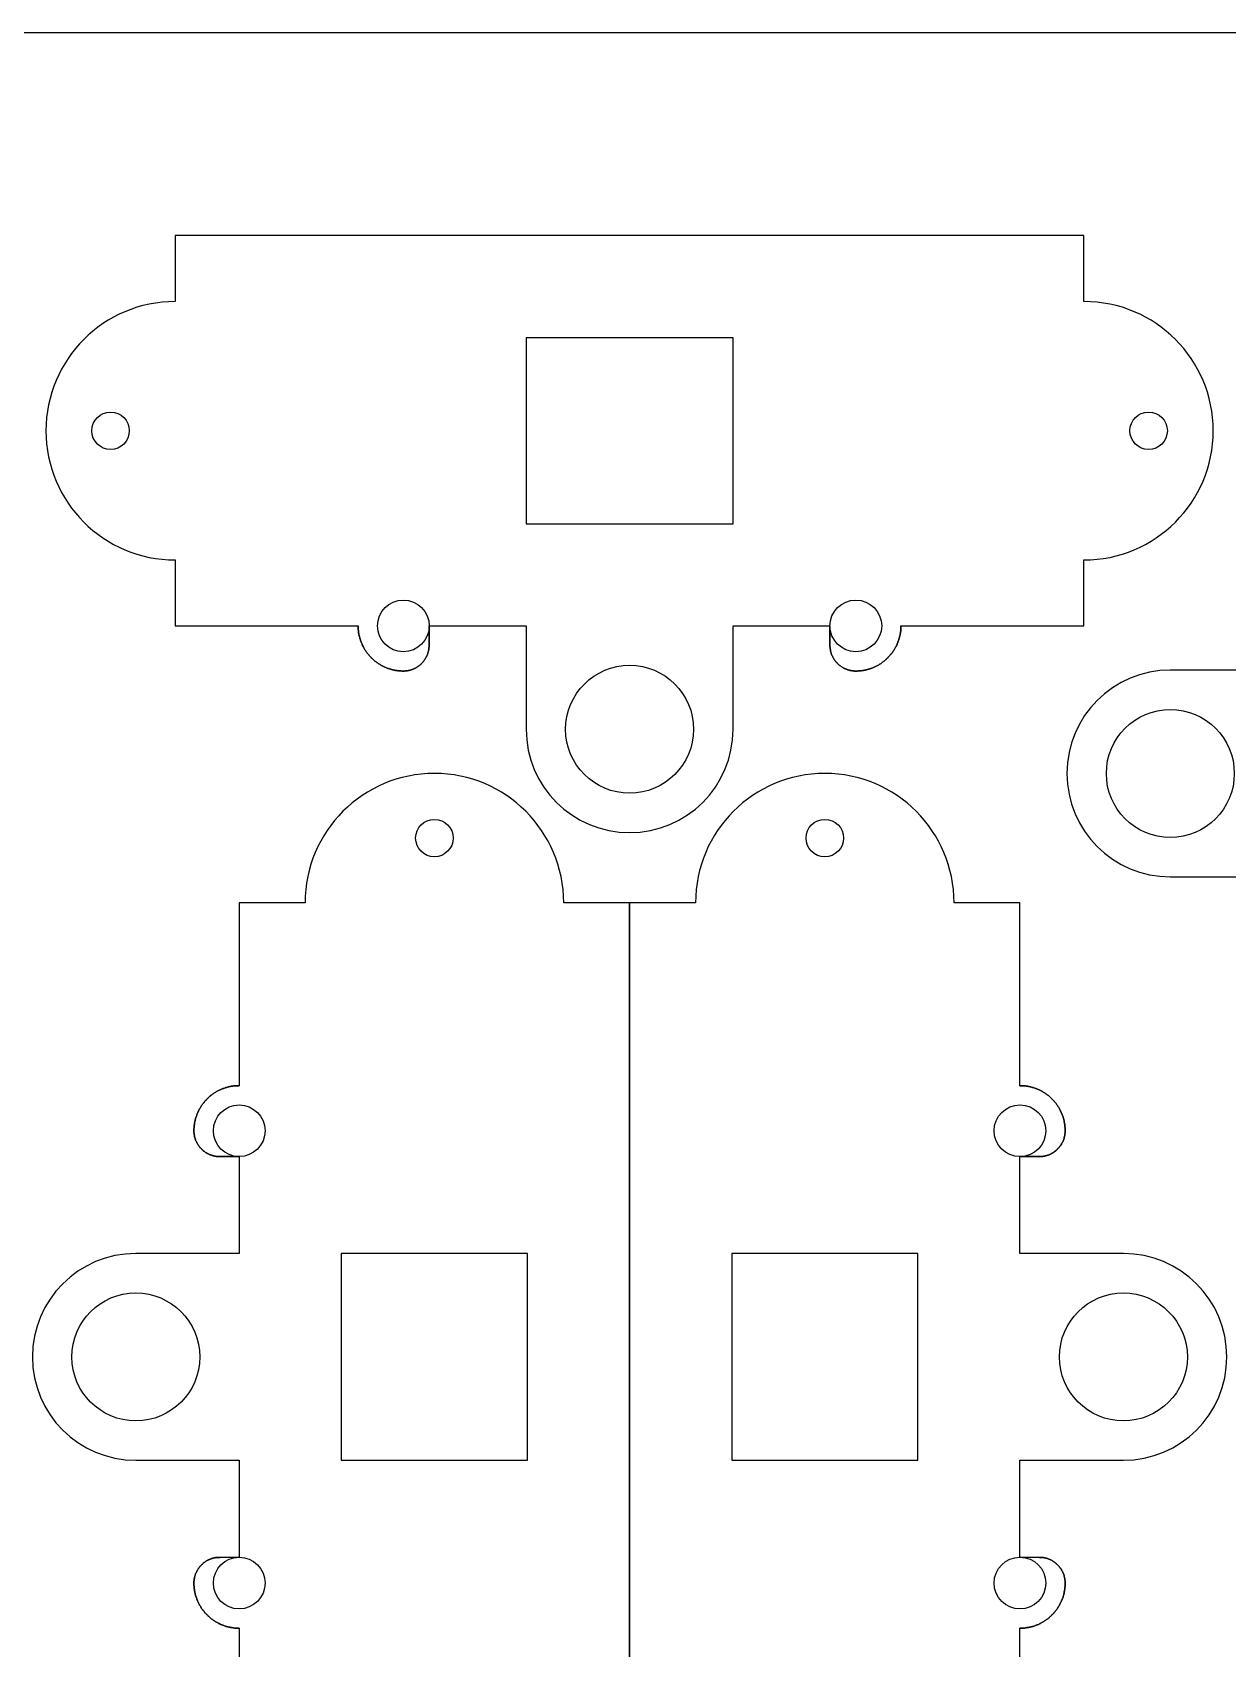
# Model space of a CAD drawing. Header units: millimetres. Extents: x 2733 to 3089, y 1586 to 1832.
# Drawn here: x 2908.9 to 3001.4, y 1707.4 to 1832.5 of the extents above; entities that cross this region are included whole.
import ezdxf

# ---------------------------------------------------------------- set-up
doc = ezdxf.new("R2010")
doc.units = ezdxf.units.MM

msp = doc.modelspace()

# ---------------------------------------------------------------- linework, layer by layer
at = {"color": 244, "true_color": 0x991b1e}
msp.add_lwpolyline([(2733.25, 1585.73), (2733.25, 1832.48), (3089.06, 1832.48), (3089.06, 1585.73)], close=True, dxfattribs=at)
for points in [[(2976.08, 1786.55), (2976.66, 1786.55), (2984.66, 1786.55), (2990.24, 1786.55), (2990.24, 1791.65, 1), (2990.24, 1811.65), (2990.24, 1816.75), (2984.66, 1816.75), (2976.66, 1816.75), (2933.51, 1816.75), (2925.51, 1816.75), (2919.94, 1816.75), (2919.94, 1811.65, 1), (2919.94, 1791.65), (2919.94, 1786.55), (2925.51, 1786.55), (2933.51, 1786.55), (2934.09, 1786.55)], [(3004.92, 1790.63), (3004.92, 1783.13), (2996.92, 1783.13, 1), (2996.92, 1767.13), (3004.92, 1767.13), (3004.92, 1759.63)], [(2939.59, 1786.55), (2947.09, 1786.55), (2947.09, 1778.55, 1), (2963.09, 1778.55), (2963.09, 1786.55), (2970.59, 1786.55)], [(2924.89, 1708.98), (2924.89, 1708.4), (2924.89, 1700.4), (2924.89, 1694.83), (2929.99, 1694.83, 1), (2949.99, 1694.83), (2955.09, 1694.83), (2955.09, 1700.4), (2955.09, 1708.4), (2955.09, 1751.55), (2955.09, 1759.55), (2955.09, 1765.13), (2949.99, 1765.13, 1), (2929.99, 1765.13), (2924.89, 1765.13), (2924.89, 1759.55), (2924.89, 1751.55), (2924.89, 1750.97)], [(2985.29, 1750.97), (2985.29, 1751.55), (2985.29, 1759.55), (2985.29, 1765.13), (2980.19, 1765.13, 1), (2960.19, 1765.13), (2955.09, 1765.13), (2955.09, 1759.55), (2955.09, 1751.55), (2955.09, 1708.4), (2955.09, 1700.4), (2955.09, 1694.83), (2960.19, 1694.83, 1), (2980.19, 1694.83), (2985.29, 1694.83), (2985.29, 1700.4), (2985.29, 1708.4), (2985.29, 1708.98)], [(2924.89, 1745.48), (2924.89, 1737.98), (2916.89, 1737.98, 1), (2916.89, 1721.98), (2924.89, 1721.98), (2924.89, 1714.48)], [(2985.29, 1714.48), (2985.29, 1721.98), (2993.29, 1721.98, 1), (2993.29, 1737.98), (2985.29, 1737.98), (2985.29, 1745.48)]]:
    msp.add_lwpolyline(points, format="xyb")
for points in [[(2963.09, 1794.45), (2963.09, 1808.85), (2947.09, 1808.85), (2947.09, 1801.65), (2947.09, 1794.45)], [(2932.79, 1721.98), (2947.19, 1721.98), (2947.19, 1737.98), (2939.99, 1737.98), (2932.79, 1737.98)], [(2977.39, 1737.98), (2962.99, 1737.98), (2962.99, 1721.98), (2970.19, 1721.98), (2977.39, 1721.98)]]:
    msp.add_lwpolyline(points, close=True)
at = {"flags": 128}
for points in [[(2939.58, 1785.05), (2939.58, 1785.01), (2939.58, 1784.96), (2939.58, 1784.91), (2939.57, 1784.87), (2939.57, 1784.82), (2939.56, 1784.78), (2939.56, 1784.73), (2939.55, 1784.69), (2939.54, 1784.64), (2939.53, 1784.59), (2939.52, 1784.55), (2939.51, 1784.51), (2939.49, 1784.46), (2939.48, 1784.42), (2939.46, 1784.37), (2939.45, 1784.33), (2939.43, 1784.29), (2939.41, 1784.24), (2939.39, 1784.2), (2939.37, 1784.16), (2939.35, 1784.12), (2939.33, 1784.08), (2939.31, 1784.04), (2939.28, 1784), (2939.26, 1783.96), (2939.23, 1783.92), (2939.21, 1783.88), (2939.18, 1783.85), (2939.15, 1783.81), (2939.12, 1783.77), (2939.09, 1783.74), (2939.06, 1783.71), (2939.03, 1783.67), (2939, 1783.64), (2938.97, 1783.61), (2938.93, 1783.57), (2938.9, 1783.54), (2938.86, 1783.51), (2938.83, 1783.49), (2938.79, 1783.46), (2938.75, 1783.43), (2938.71, 1783.4), (2938.68, 1783.38), (2938.64, 1783.35), (2938.6, 1783.33), (2938.56, 1783.31), (2938.52, 1783.28), (2938.48, 1783.26), (2938.43, 1783.24), (2938.39, 1783.22), (2938.35, 1783.21), (2938.31, 1783.19), (2938.26, 1783.17), (2938.22, 1783.16), (2938.18, 1783.14), (2938.13, 1783.13), (2938.09, 1783.12), (2938.04, 1783.11), (2938, 1783.1), (2937.95, 1783.09), (2937.91, 1783.08), (2937.86, 1783.07), (2937.82, 1783.07), (2937.77, 1783.06), (2937.72, 1783.06), (2937.68, 1783.05), (2937.63, 1783.05), (2937.59, 1783.05), (2937.52, 1783.05), (2937.46, 1783.05), (2937.4, 1783.06), (2937.34, 1783.06), (2937.28, 1783.07), (2937.22, 1783.07), (2937.16, 1783.08), (2937.1, 1783.09), (2937.04, 1783.1), (2936.98, 1783.11), (2936.92, 1783.12), (2936.86, 1783.13), (2936.8, 1783.14), (2936.74, 1783.16), (2936.68, 1783.17), (2936.62, 1783.19), (2936.56, 1783.21), (2936.51, 1783.22), (2936.45, 1783.24), (2936.39, 1783.26), (2936.33, 1783.29), (2936.28, 1783.31), (2936.22, 1783.33), (2936.16, 1783.36), (2936.11, 1783.38), (2936.05, 1783.41), (2936, 1783.43), (2935.94, 1783.46), (2935.89, 1783.49), (2935.84, 1783.52), (2935.79, 1783.55), (2935.73, 1783.58), (2935.68, 1783.62), (2935.63, 1783.65), (2935.58, 1783.69), (2935.53, 1783.72), (2935.48, 1783.76), (2935.43, 1783.79), (2935.39, 1783.83), (2935.34, 1783.87), (2935.29, 1783.91), (2935.25, 1783.95), (2935.2, 1783.99), (2935.16, 1784.04), (2935.11, 1784.08), (2935.07, 1784.12), (2935.03, 1784.17), (2934.99, 1784.21), (2934.95, 1784.26), (2934.91, 1784.3), (2934.87, 1784.35), (2934.83, 1784.4), (2934.79, 1784.45), (2934.76, 1784.5), (2934.72, 1784.55), (2934.69, 1784.6), (2934.65, 1784.65), (2934.62, 1784.7), (2934.59, 1784.75), (2934.56, 1784.8), (2934.53, 1784.86), (2934.5, 1784.91), (2934.47, 1784.96), (2934.44, 1785.02), (2934.42, 1785.07), (2934.39, 1785.13), (2934.37, 1785.19), (2934.35, 1785.24), (2934.32, 1785.3), (2934.3, 1785.36), (2934.28, 1785.41), (2934.26, 1785.47), (2934.24, 1785.53), (2934.23, 1785.59), (2934.21, 1785.65), (2934.19, 1785.71), (2934.18, 1785.77), (2934.17, 1785.82), (2934.15, 1785.88), (2934.14, 1785.94), (2934.13, 1786.01), (2934.12, 1786.07), (2934.12, 1786.13), (2934.11, 1786.19), (2934.1, 1786.25), (2934.1, 1786.31), (2934.1, 1786.37), (2934.09, 1786.43), (2934.09, 1786.49), (2934.09, 1786.55), (2934.09, 1786.49), (2934.09, 1786.43), (2934.1, 1786.37), (2934.1, 1786.31), (2934.1, 1786.25), (2934.11, 1786.19), (2934.12, 1786.13), (2934.12, 1786.07), (2934.13, 1786.01), (2934.14, 1785.94), (2934.15, 1785.88), (2934.17, 1785.82), (2934.18, 1785.77), (2934.19, 1785.71), (2934.21, 1785.65), (2934.23, 1785.59), (2934.24, 1785.53), (2934.26, 1785.47), (2934.28, 1785.41), (2934.3, 1785.36), (2934.32, 1785.3), (2934.35, 1785.24), (2934.37, 1785.19), (2934.39, 1785.13), (2934.42, 1785.07), (2934.44, 1785.02), (2934.47, 1784.96), (2934.5, 1784.91), (2934.53, 1784.86), (2934.56, 1784.8), (2934.59, 1784.75), (2934.62, 1784.7), (2934.65, 1784.65), (2934.69, 1784.6), (2934.72, 1784.55), (2934.76, 1784.5), (2934.79, 1784.45), (2934.83, 1784.4), (2934.87, 1784.35), (2934.91, 1784.3), (2934.95, 1784.26), (2934.99, 1784.21), (2935.03, 1784.17), (2935.07, 1784.12), (2935.11, 1784.08), (2935.16, 1784.04), (2935.2, 1783.99), (2935.25, 1783.95), (2935.29, 1783.91), (2935.34, 1783.87), (2935.39, 1783.83), (2935.43, 1783.79), (2935.48, 1783.76), (2935.53, 1783.72), (2935.58, 1783.69), (2935.63, 1783.65), (2935.68, 1783.62), (2935.73, 1783.58), (2935.79, 1783.55), (2935.84, 1783.52), (2935.89, 1783.49), (2935.94, 1783.46), (2936, 1783.43), (2936.05, 1783.41), (2936.11, 1783.38), (2936.16, 1783.36), (2936.22, 1783.33), (2936.28, 1783.31), (2936.33, 1783.29), (2936.39, 1783.26), (2936.45, 1783.24), (2936.51, 1783.22), (2936.56, 1783.21), (2936.62, 1783.19), (2936.68, 1783.17), (2936.74, 1783.16), (2936.8, 1783.14), (2936.86, 1783.13), (2936.92, 1783.12), (2936.98, 1783.11), (2937.04, 1783.1), (2937.1, 1783.09), (2937.16, 1783.08), (2937.22, 1783.07), (2937.28, 1783.07), (2937.34, 1783.06), (2937.4, 1783.06), (2937.46, 1783.05), (2937.52, 1783.05), (2937.59, 1783.05), (2937.63, 1783.05), (2937.68, 1783.05), (2937.72, 1783.06), (2937.77, 1783.06), (2937.82, 1783.07), (2937.86, 1783.07), (2937.91, 1783.08), (2937.95, 1783.09), (2938, 1783.1), (2938.04, 1783.11), (2938.09, 1783.12), (2938.13, 1783.13), (2938.18, 1783.14), (2938.22, 1783.16), (2938.26, 1783.17), (2938.31, 1783.19), (2938.35, 1783.21), (2938.39, 1783.22), (2938.43, 1783.24), (2938.48, 1783.26), (2938.52, 1783.28), (2938.56, 1783.31), (2938.6, 1783.33), (2938.64, 1783.35), (2938.68, 1783.38), (2938.71, 1783.4), (2938.75, 1783.43), (2938.79, 1783.46), (2938.83, 1783.49), (2938.86, 1783.51), (2938.9, 1783.54), (2938.93, 1783.57), (2938.97, 1783.61), (2939, 1783.64), (2939.03, 1783.67), (2939.06, 1783.71), (2939.09, 1783.74), (2939.12, 1783.77), (2939.15, 1783.81), (2939.18, 1783.85), (2939.21, 1783.88), (2939.23, 1783.92), (2939.26, 1783.96), (2939.28, 1784), (2939.31, 1784.04), (2939.33, 1784.08), (2939.35, 1784.12), (2939.37, 1784.16), (2939.39, 1784.2), (2939.41, 1784.24), (2939.43, 1784.29), (2939.45, 1784.33), (2939.46, 1784.37), (2939.48, 1784.42), (2939.49, 1784.46), (2939.51, 1784.51), (2939.52, 1784.55), (2939.53, 1784.59), (2939.54, 1784.64), (2939.55, 1784.69), (2939.56, 1784.73), (2939.56, 1784.78), (2939.57, 1784.82), (2939.57, 1784.87), (2939.58, 1784.91), (2939.58, 1784.96), (2939.58, 1785.01)], [(2939.58, 1785.05), (2939.59, 1786.55)], [(2970.59, 1785.05), (2970.59, 1785.01), (2970.59, 1784.96), (2970.59, 1784.91), (2970.6, 1784.87), (2970.6, 1784.82), (2970.61, 1784.78), (2970.62, 1784.73), (2970.62, 1784.69), (2970.63, 1784.64), (2970.64, 1784.59), (2970.65, 1784.55), (2970.67, 1784.51), (2970.68, 1784.46), (2970.69, 1784.42), (2970.71, 1784.37), (2970.72, 1784.33), (2970.74, 1784.29), (2970.76, 1784.24), (2970.78, 1784.2), (2970.8, 1784.16), (2970.82, 1784.12), (2970.84, 1784.08), (2970.87, 1784.04), (2970.89, 1784), (2970.91, 1783.96), (2970.94, 1783.92), (2970.97, 1783.88), (2970.99, 1783.85), (2971.02, 1783.81), (2971.05, 1783.77), (2971.08, 1783.74), (2971.11, 1783.71), (2971.14, 1783.67), (2971.17, 1783.64), (2971.21, 1783.61), (2971.24, 1783.57), (2971.28, 1783.54), (2971.31, 1783.51), (2971.35, 1783.49), (2971.38, 1783.46), (2971.42, 1783.43), (2971.46, 1783.4), (2971.5, 1783.38), (2971.54, 1783.35), (2971.58, 1783.33), (2971.62, 1783.31), (2971.66, 1783.28), (2971.7, 1783.26), (2971.74, 1783.24), (2971.78, 1783.22), (2971.82, 1783.21), (2971.87, 1783.19), (2971.91, 1783.17), (2971.95, 1783.16), (2972, 1783.14), (2972.04, 1783.13), (2972.09, 1783.12), (2972.13, 1783.11), (2972.18, 1783.1), (2972.22, 1783.09), (2972.27, 1783.08), (2972.31, 1783.07), (2972.36, 1783.07), (2972.4, 1783.06), (2972.45, 1783.06), (2972.5, 1783.05), (2972.54, 1783.05), (2972.59, 1783.05), (2972.65, 1783.05), (2972.71, 1783.05), (2972.77, 1783.06), (2972.83, 1783.06), (2972.89, 1783.07), (2972.95, 1783.07), (2973.01, 1783.08), (2973.07, 1783.09), (2973.13, 1783.1), (2973.19, 1783.11), (2973.25, 1783.12), (2973.31, 1783.13), (2973.37, 1783.14), (2973.43, 1783.16), (2973.49, 1783.17), (2973.55, 1783.19), (2973.61, 1783.21), (2973.67, 1783.22), (2973.73, 1783.24), (2973.78, 1783.26), (2973.84, 1783.29), (2973.9, 1783.31), (2973.95, 1783.33), (2974.01, 1783.36), (2974.06, 1783.38), (2974.12, 1783.41), (2974.17, 1783.43), (2974.23, 1783.46), (2974.28, 1783.49), (2974.34, 1783.52), (2974.39, 1783.55), (2974.44, 1783.58), (2974.49, 1783.62), (2974.54, 1783.65), (2974.59, 1783.69), (2974.64, 1783.72), (2974.69, 1783.76), (2974.74, 1783.79), (2974.79, 1783.83), (2974.83, 1783.87), (2974.88, 1783.91), (2974.93, 1783.95), (2974.97, 1783.99), (2975.02, 1784.04), (2975.06, 1784.08), (2975.1, 1784.12), (2975.14, 1784.17), (2975.18, 1784.21), (2975.23, 1784.26), (2975.26, 1784.3), (2975.3, 1784.35), (2975.34, 1784.4), (2975.38, 1784.45), (2975.42, 1784.5), (2975.45, 1784.55), (2975.48, 1784.6), (2975.52, 1784.65), (2975.55, 1784.7), (2975.58, 1784.75), (2975.61, 1784.8), (2975.64, 1784.86), (2975.67, 1784.91), (2975.7, 1784.96), (2975.73, 1785.02), (2975.76, 1785.07), (2975.78, 1785.13), (2975.8, 1785.19), (2975.83, 1785.24), (2975.85, 1785.3), (2975.87, 1785.36), (2975.89, 1785.41), (2975.91, 1785.47), (2975.93, 1785.53), (2975.95, 1785.59), (2975.96, 1785.65), (2975.98, 1785.71), (2975.99, 1785.77), (2976.01, 1785.82), (2976.02, 1785.88), (2976.03, 1785.94), (2976.04, 1786.01), (2976.05, 1786.07), (2976.06, 1786.13), (2976.06, 1786.19), (2976.07, 1786.25), (2976.07, 1786.31), (2976.08, 1786.37), (2976.08, 1786.43), (2976.08, 1786.49), (2976.08, 1786.55), (2976.08, 1786.49), (2976.08, 1786.43), (2976.08, 1786.37), (2976.07, 1786.31), (2976.07, 1786.25), (2976.06, 1786.19), (2976.06, 1786.13), (2976.05, 1786.07), (2976.04, 1786.01), (2976.03, 1785.94), (2976.02, 1785.88), (2976.01, 1785.82), (2975.99, 1785.77), (2975.98, 1785.71), (2975.96, 1785.65), (2975.95, 1785.59), (2975.93, 1785.53), (2975.91, 1785.47), (2975.89, 1785.41), (2975.87, 1785.36), (2975.85, 1785.3), (2975.83, 1785.24), (2975.8, 1785.19), (2975.78, 1785.13), (2975.76, 1785.07), (2975.73, 1785.02), (2975.7, 1784.96), (2975.67, 1784.91), (2975.64, 1784.86), (2975.61, 1784.8), (2975.58, 1784.75), (2975.55, 1784.7), (2975.52, 1784.65), (2975.48, 1784.6), (2975.45, 1784.55), (2975.42, 1784.5), (2975.38, 1784.45), (2975.34, 1784.4), (2975.3, 1784.35), (2975.26, 1784.3), (2975.23, 1784.26), (2975.18, 1784.21), (2975.14, 1784.17), (2975.1, 1784.12), (2975.06, 1784.08), (2975.02, 1784.04), (2974.97, 1783.99), (2974.93, 1783.95), (2974.88, 1783.91), (2974.83, 1783.87), (2974.79, 1783.83), (2974.74, 1783.79), (2974.69, 1783.76), (2974.64, 1783.72), (2974.59, 1783.69), (2974.54, 1783.65), (2974.49, 1783.62), (2974.44, 1783.58), (2974.39, 1783.55), (2974.34, 1783.52), (2974.28, 1783.49), (2974.23, 1783.46), (2974.17, 1783.43), (2974.12, 1783.41), (2974.06, 1783.38), (2974.01, 1783.36), (2973.95, 1783.33), (2973.9, 1783.31), (2973.84, 1783.29), (2973.78, 1783.26), (2973.73, 1783.24), (2973.67, 1783.22), (2973.61, 1783.21), (2973.55, 1783.19), (2973.49, 1783.17), (2973.43, 1783.16), (2973.37, 1783.14), (2973.31, 1783.13), (2973.25, 1783.12), (2973.19, 1783.11), (2973.13, 1783.1), (2973.07, 1783.09), (2973.01, 1783.08), (2972.95, 1783.07), (2972.89, 1783.07), (2972.83, 1783.06), (2972.77, 1783.06), (2972.71, 1783.05), (2972.65, 1783.05), (2972.59, 1783.05), (2972.54, 1783.05), (2972.5, 1783.05), (2972.45, 1783.06), (2972.4, 1783.06), (2972.36, 1783.07), (2972.31, 1783.07), (2972.27, 1783.08), (2972.22, 1783.09), (2972.18, 1783.1), (2972.13, 1783.11), (2972.09, 1783.12), (2972.04, 1783.13), (2972, 1783.14), (2971.95, 1783.16), (2971.91, 1783.17), (2971.87, 1783.19), (2971.82, 1783.21), (2971.78, 1783.22), (2971.74, 1783.24), (2971.7, 1783.26), (2971.66, 1783.28), (2971.62, 1783.31), (2971.58, 1783.33), (2971.54, 1783.35), (2971.5, 1783.38), (2971.46, 1783.4), (2971.42, 1783.43), (2971.38, 1783.46), (2971.35, 1783.49), (2971.31, 1783.51), (2971.28, 1783.54), (2971.24, 1783.57), (2971.21, 1783.61), (2971.17, 1783.64), (2971.14, 1783.67), (2971.11, 1783.71), (2971.08, 1783.74), (2971.05, 1783.77), (2971.02, 1783.81), (2970.99, 1783.85), (2970.97, 1783.88), (2970.94, 1783.92), (2970.91, 1783.96), (2970.89, 1784), (2970.87, 1784.04), (2970.84, 1784.08), (2970.82, 1784.12), (2970.8, 1784.16), (2970.78, 1784.2), (2970.76, 1784.24), (2970.74, 1784.29), (2970.72, 1784.33), (2970.71, 1784.37), (2970.69, 1784.42), (2970.68, 1784.46), (2970.67, 1784.51), (2970.65, 1784.55), (2970.64, 1784.59), (2970.63, 1784.64), (2970.62, 1784.69), (2970.62, 1784.73), (2970.61, 1784.78), (2970.6, 1784.82), (2970.6, 1784.87), (2970.59, 1784.91), (2970.59, 1784.96), (2970.59, 1785.01)], [(2970.59, 1785.05), (2970.59, 1786.55)], [(2923.39, 1745.48), (2923.34, 1745.48), (2923.29, 1745.48), (2923.25, 1745.49), (2923.2, 1745.49), (2923.16, 1745.5), (2923.11, 1745.5), (2923.06, 1745.51), (2923.02, 1745.52), (2922.97, 1745.52), (2922.93, 1745.53), (2922.88, 1745.55), (2922.84, 1745.56), (2922.79, 1745.57), (2922.75, 1745.59), (2922.71, 1745.6), (2922.66, 1745.62), (2922.62, 1745.63), (2922.58, 1745.65), (2922.54, 1745.67), (2922.49, 1745.69), (2922.45, 1745.71), (2922.41, 1745.73), (2922.37, 1745.76), (2922.33, 1745.78), (2922.29, 1745.81), (2922.26, 1745.83), (2922.22, 1745.86), (2922.18, 1745.89), (2922.14, 1745.91), (2922.11, 1745.94), (2922.07, 1745.97), (2922.04, 1746), (2922.01, 1746.03), (2921.97, 1746.07), (2921.94, 1746.1), (2921.91, 1746.13), (2921.88, 1746.17), (2921.85, 1746.2), (2921.82, 1746.24), (2921.79, 1746.28), (2921.76, 1746.31), (2921.74, 1746.35), (2921.71, 1746.39), (2921.69, 1746.43), (2921.66, 1746.47), (2921.64, 1746.51), (2921.62, 1746.55), (2921.6, 1746.59), (2921.58, 1746.63), (2921.56, 1746.67), (2921.54, 1746.71), (2921.52, 1746.76), (2921.51, 1746.8), (2921.49, 1746.84), (2921.48, 1746.89), (2921.46, 1746.93), (2921.45, 1746.98), (2921.44, 1747.02), (2921.43, 1747.07), (2921.42, 1747.11), (2921.41, 1747.16), (2921.41, 1747.2), (2921.4, 1747.25), (2921.4, 1747.29), (2921.39, 1747.34), (2921.39, 1747.39), (2921.39, 1747.43), (2921.39, 1747.48), (2921.39, 1747.54), (2921.39, 1747.6), (2921.39, 1747.66), (2921.4, 1747.72), (2921.4, 1747.78), (2921.41, 1747.84), (2921.41, 1747.9), (2921.42, 1747.97), (2921.43, 1748.03), (2921.44, 1748.09), (2921.45, 1748.15), (2921.46, 1748.21), (2921.48, 1748.27), (2921.49, 1748.32), (2921.51, 1748.38), (2921.52, 1748.44), (2921.54, 1748.5), (2921.56, 1748.56), (2921.58, 1748.62), (2921.6, 1748.67), (2921.62, 1748.73), (2921.64, 1748.79), (2921.66, 1748.84), (2921.69, 1748.9), (2921.71, 1748.96), (2921.74, 1749.01), (2921.77, 1749.07), (2921.8, 1749.12), (2921.83, 1749.17), (2921.86, 1749.23), (2921.89, 1749.28), (2921.92, 1749.33), (2921.95, 1749.38), (2921.98, 1749.43), (2922.02, 1749.48), (2922.05, 1749.53), (2922.09, 1749.58), (2922.13, 1749.63), (2922.17, 1749.68), (2922.21, 1749.73), (2922.24, 1749.77), (2922.29, 1749.82), (2922.33, 1749.86), (2922.37, 1749.91), (2922.41, 1749.95), (2922.46, 1749.99), (2922.5, 1750.03), (2922.54, 1750.08), (2922.59, 1750.12), (2922.64, 1750.16), (2922.68, 1750.2), (2922.73, 1750.23), (2922.78, 1750.27), (2922.83, 1750.31), (2922.88, 1750.34), (2922.93, 1750.38), (2922.98, 1750.41), (2923.03, 1750.44), (2923.08, 1750.48), (2923.14, 1750.51), (2923.19, 1750.54), (2923.24, 1750.57), (2923.3, 1750.59), (2923.35, 1750.62), (2923.41, 1750.65), (2923.46, 1750.67), (2923.52, 1750.7), (2923.58, 1750.72), (2923.63, 1750.74), (2923.69, 1750.76), (2923.75, 1750.78), (2923.8, 1750.8), (2923.86, 1750.82), (2923.92, 1750.84), (2923.98, 1750.85), (2924.04, 1750.87), (2924.1, 1750.88), (2924.16, 1750.9), (2924.22, 1750.91), (2924.28, 1750.92), (2924.34, 1750.93), (2924.4, 1750.94), (2924.46, 1750.95), (2924.52, 1750.96), (2924.58, 1750.96), (2924.64, 1750.97), (2924.7, 1750.97), (2924.76, 1750.97), (2924.82, 1750.97), (2924.89, 1750.97), (2924.82, 1750.97), (2924.76, 1750.97), (2924.7, 1750.97), (2924.64, 1750.97), (2924.58, 1750.96), (2924.52, 1750.96), (2924.46, 1750.95), (2924.4, 1750.94), (2924.34, 1750.93), (2924.28, 1750.92), (2924.22, 1750.91), (2924.16, 1750.9), (2924.1, 1750.88), (2924.04, 1750.87), (2923.98, 1750.85), (2923.92, 1750.84), (2923.86, 1750.82), (2923.8, 1750.8), (2923.75, 1750.78), (2923.69, 1750.76), (2923.63, 1750.74), (2923.58, 1750.72), (2923.52, 1750.7), (2923.46, 1750.67), (2923.41, 1750.65), (2923.35, 1750.62), (2923.3, 1750.59), (2923.24, 1750.57), (2923.19, 1750.54), (2923.14, 1750.51), (2923.08, 1750.48), (2923.03, 1750.44), (2922.98, 1750.41), (2922.93, 1750.38), (2922.88, 1750.34), (2922.83, 1750.31), (2922.78, 1750.27), (2922.73, 1750.23), (2922.68, 1750.2), (2922.64, 1750.16), (2922.59, 1750.12), (2922.54, 1750.08), (2922.5, 1750.03), (2922.46, 1749.99), (2922.41, 1749.95), (2922.37, 1749.91), (2922.33, 1749.86), (2922.29, 1749.82), (2922.24, 1749.77), (2922.21, 1749.73), (2922.17, 1749.68), (2922.13, 1749.63), (2922.09, 1749.58), (2922.05, 1749.53), (2922.02, 1749.48), (2921.98, 1749.43), (2921.95, 1749.38), (2921.92, 1749.33), (2921.89, 1749.28), (2921.86, 1749.23), (2921.83, 1749.17), (2921.8, 1749.12), (2921.77, 1749.07), (2921.74, 1749.01), (2921.71, 1748.96), (2921.69, 1748.9), (2921.66, 1748.84), (2921.64, 1748.79), (2921.62, 1748.73), (2921.6, 1748.67), (2921.58, 1748.62), (2921.56, 1748.56), (2921.54, 1748.5), (2921.52, 1748.44), (2921.51, 1748.38), (2921.49, 1748.32), (2921.48, 1748.27), (2921.46, 1748.21), (2921.45, 1748.15), (2921.44, 1748.09), (2921.43, 1748.03), (2921.42, 1747.97), (2921.41, 1747.9), (2921.41, 1747.84), (2921.4, 1747.78), (2921.4, 1747.72), (2921.39, 1747.66), (2921.39, 1747.6), (2921.39, 1747.54), (2921.39, 1747.48), (2921.39, 1747.43), (2921.39, 1747.39), (2921.39, 1747.34), (2921.4, 1747.29), (2921.4, 1747.25), (2921.41, 1747.2), (2921.41, 1747.16), (2921.42, 1747.11), (2921.43, 1747.07), (2921.44, 1747.02), (2921.45, 1746.98), (2921.46, 1746.93), (2921.48, 1746.89), (2921.49, 1746.84), (2921.51, 1746.8), (2921.52, 1746.76), (2921.54, 1746.71), (2921.56, 1746.67), (2921.58, 1746.63), (2921.6, 1746.59), (2921.62, 1746.55), (2921.64, 1746.51), (2921.66, 1746.47), (2921.69, 1746.43), (2921.71, 1746.39), (2921.74, 1746.35), (2921.76, 1746.31), (2921.79, 1746.28), (2921.82, 1746.24), (2921.85, 1746.2), (2921.88, 1746.17), (2921.91, 1746.13), (2921.94, 1746.1), (2921.97, 1746.07), (2922.01, 1746.03), (2922.04, 1746), (2922.07, 1745.97), (2922.11, 1745.94), (2922.14, 1745.91), (2922.18, 1745.89), (2922.22, 1745.86), (2922.26, 1745.83), (2922.29, 1745.81), (2922.33, 1745.78), (2922.37, 1745.76), (2922.41, 1745.73), (2922.45, 1745.71), (2922.49, 1745.69), (2922.54, 1745.67), (2922.58, 1745.65), (2922.62, 1745.63), (2922.66, 1745.62), (2922.71, 1745.6), (2922.75, 1745.59), (2922.79, 1745.57), (2922.84, 1745.56), (2922.88, 1745.55), (2922.93, 1745.53), (2922.97, 1745.52), (2923.02, 1745.52), (2923.06, 1745.51), (2923.11, 1745.5), (2923.16, 1745.5), (2923.2, 1745.49), (2923.25, 1745.49), (2923.29, 1745.48), (2923.34, 1745.48)], [(2986.79, 1745.48), (2986.83, 1745.48), (2986.88, 1745.48), (2986.93, 1745.49), (2986.97, 1745.49), (2987.02, 1745.5), (2987.06, 1745.5), (2987.11, 1745.51), (2987.15, 1745.52), (2987.2, 1745.52), (2987.24, 1745.53), (2987.29, 1745.55), (2987.33, 1745.56), (2987.38, 1745.57), (2987.42, 1745.59), (2987.47, 1745.6), (2987.51, 1745.62), (2987.55, 1745.63), (2987.59, 1745.65), (2987.64, 1745.67), (2987.68, 1745.69), (2987.72, 1745.71), (2987.76, 1745.73), (2987.8, 1745.76), (2987.84, 1745.78), (2987.88, 1745.81), (2987.92, 1745.83), (2987.95, 1745.86), (2987.99, 1745.89), (2988.03, 1745.91), (2988.06, 1745.94), (2988.1, 1745.97), (2988.13, 1746), (2988.17, 1746.03), (2988.2, 1746.07), (2988.23, 1746.1), (2988.26, 1746.13), (2988.3, 1746.17), (2988.33, 1746.2), (2988.35, 1746.24), (2988.38, 1746.28), (2988.41, 1746.31), (2988.44, 1746.35), (2988.46, 1746.39), (2988.49, 1746.43), (2988.51, 1746.47), (2988.53, 1746.51), (2988.56, 1746.55), (2988.58, 1746.59), (2988.6, 1746.63), (2988.62, 1746.67), (2988.63, 1746.71), (2988.65, 1746.76), (2988.67, 1746.8), (2988.68, 1746.84), (2988.7, 1746.89), (2988.71, 1746.93), (2988.72, 1746.98), (2988.73, 1747.02), (2988.74, 1747.07), (2988.75, 1747.11), (2988.76, 1747.16), (2988.77, 1747.2), (2988.77, 1747.25), (2988.78, 1747.29), (2988.78, 1747.34), (2988.78, 1747.39), (2988.79, 1747.43), (2988.79, 1747.48), (2988.79, 1747.54), (2988.78, 1747.6), (2988.78, 1747.66), (2988.78, 1747.72), (2988.77, 1747.78), (2988.77, 1747.84), (2988.76, 1747.9), (2988.75, 1747.97), (2988.74, 1748.03), (2988.73, 1748.09), (2988.72, 1748.15), (2988.71, 1748.21), (2988.7, 1748.27), (2988.68, 1748.32), (2988.67, 1748.38), (2988.65, 1748.44), (2988.63, 1748.5), (2988.62, 1748.56), (2988.6, 1748.62), (2988.58, 1748.67), (2988.55, 1748.73), (2988.53, 1748.79), (2988.51, 1748.84), (2988.48, 1748.9), (2988.46, 1748.96), (2988.43, 1749.01), (2988.4, 1749.07), (2988.38, 1749.12), (2988.35, 1749.17), (2988.32, 1749.23), (2988.29, 1749.28), (2988.25, 1749.33), (2988.22, 1749.38), (2988.19, 1749.43), (2988.15, 1749.48), (2988.12, 1749.53), (2988.08, 1749.58), (2988.04, 1749.63), (2988.01, 1749.68), (2987.97, 1749.73), (2987.93, 1749.77), (2987.89, 1749.82), (2987.85, 1749.86), (2987.8, 1749.91), (2987.76, 1749.95), (2987.72, 1749.99), (2987.67, 1750.03), (2987.63, 1750.08), (2987.58, 1750.12), (2987.54, 1750.16), (2987.49, 1750.2), (2987.44, 1750.23), (2987.39, 1750.27), (2987.34, 1750.31), (2987.29, 1750.34), (2987.24, 1750.38), (2987.19, 1750.41), (2987.14, 1750.44), (2987.09, 1750.48), (2987.04, 1750.51), (2986.98, 1750.54), (2986.93, 1750.57), (2986.88, 1750.59), (2986.82, 1750.62), (2986.77, 1750.65), (2986.71, 1750.67), (2986.65, 1750.7), (2986.6, 1750.72), (2986.54, 1750.74), (2986.48, 1750.76), (2986.43, 1750.78), (2986.37, 1750.8), (2986.31, 1750.82), (2986.25, 1750.84), (2986.19, 1750.85), (2986.13, 1750.87), (2986.07, 1750.88), (2986.01, 1750.9), (2985.95, 1750.91), (2985.89, 1750.92), (2985.83, 1750.93), (2985.77, 1750.94), (2985.71, 1750.95), (2985.65, 1750.96), (2985.59, 1750.96), (2985.53, 1750.97), (2985.47, 1750.97), (2985.41, 1750.97), (2985.35, 1750.97), (2985.29, 1750.97), (2985.35, 1750.97), (2985.41, 1750.97), (2985.47, 1750.97), (2985.53, 1750.97), (2985.59, 1750.96), (2985.65, 1750.96), (2985.71, 1750.95), (2985.77, 1750.94), (2985.83, 1750.93), (2985.89, 1750.92), (2985.95, 1750.91), (2986.01, 1750.9), (2986.07, 1750.88), (2986.13, 1750.87), (2986.19, 1750.85), (2986.25, 1750.84), (2986.31, 1750.82), (2986.37, 1750.8), (2986.43, 1750.78), (2986.48, 1750.76), (2986.54, 1750.74), (2986.6, 1750.72), (2986.65, 1750.7), (2986.71, 1750.67), (2986.77, 1750.65), (2986.82, 1750.62), (2986.88, 1750.59), (2986.93, 1750.57), (2986.98, 1750.54), (2987.04, 1750.51), (2987.09, 1750.48), (2987.14, 1750.44), (2987.19, 1750.41), (2987.24, 1750.38), (2987.29, 1750.34), (2987.34, 1750.31), (2987.39, 1750.27), (2987.44, 1750.23), (2987.49, 1750.2), (2987.54, 1750.16), (2987.58, 1750.12), (2987.63, 1750.08), (2987.67, 1750.03), (2987.72, 1749.99), (2987.76, 1749.95), (2987.8, 1749.91), (2987.85, 1749.86), (2987.89, 1749.82), (2987.93, 1749.77), (2987.97, 1749.73), (2988.01, 1749.68), (2988.04, 1749.63), (2988.08, 1749.58), (2988.12, 1749.53), (2988.15, 1749.48), (2988.19, 1749.43), (2988.22, 1749.38), (2988.25, 1749.33), (2988.29, 1749.28), (2988.32, 1749.23), (2988.35, 1749.17), (2988.38, 1749.12), (2988.4, 1749.07), (2988.43, 1749.01), (2988.46, 1748.96), (2988.48, 1748.9), (2988.51, 1748.84), (2988.53, 1748.79), (2988.55, 1748.73), (2988.58, 1748.67), (2988.6, 1748.62), (2988.62, 1748.56), (2988.63, 1748.5), (2988.65, 1748.44), (2988.67, 1748.38), (2988.68, 1748.32), (2988.7, 1748.27), (2988.71, 1748.21), (2988.72, 1748.15), (2988.73, 1748.09), (2988.74, 1748.03), (2988.75, 1747.97), (2988.76, 1747.9), (2988.77, 1747.84), (2988.77, 1747.78), (2988.78, 1747.72), (2988.78, 1747.66), (2988.78, 1747.6), (2988.79, 1747.54), (2988.79, 1747.48), (2988.79, 1747.43), (2988.78, 1747.39), (2988.78, 1747.34), (2988.78, 1747.29), (2988.77, 1747.25), (2988.77, 1747.2), (2988.76, 1747.16), (2988.75, 1747.11), (2988.74, 1747.07), (2988.73, 1747.02), (2988.72, 1746.98), (2988.71, 1746.93), (2988.7, 1746.89), (2988.68, 1746.84), (2988.67, 1746.8), (2988.65, 1746.76), (2988.63, 1746.71), (2988.62, 1746.67), (2988.6, 1746.63), (2988.58, 1746.59), (2988.56, 1746.55), (2988.53, 1746.51), (2988.51, 1746.47), (2988.49, 1746.43), (2988.46, 1746.39), (2988.44, 1746.35), (2988.41, 1746.31), (2988.38, 1746.28), (2988.35, 1746.24), (2988.33, 1746.2), (2988.3, 1746.17), (2988.26, 1746.13), (2988.23, 1746.1), (2988.2, 1746.07), (2988.17, 1746.03), (2988.13, 1746), (2988.1, 1745.97), (2988.06, 1745.94), (2988.03, 1745.91), (2987.99, 1745.89), (2987.95, 1745.86), (2987.92, 1745.83), (2987.88, 1745.81), (2987.84, 1745.78), (2987.8, 1745.76), (2987.76, 1745.73), (2987.72, 1745.71), (2987.68, 1745.69), (2987.64, 1745.67), (2987.59, 1745.65), (2987.55, 1745.63), (2987.51, 1745.62), (2987.47, 1745.6), (2987.42, 1745.59), (2987.38, 1745.57), (2987.33, 1745.56), (2987.29, 1745.55), (2987.24, 1745.53), (2987.2, 1745.52), (2987.15, 1745.52), (2987.11, 1745.51), (2987.06, 1745.5), (2987.02, 1745.5), (2986.97, 1745.49), (2986.93, 1745.49), (2986.88, 1745.48), (2986.83, 1745.48)], [(2923.39, 1745.48), (2924.89, 1745.48)], [(2986.79, 1745.48), (2985.29, 1745.48)], [(2923.39, 1714.47), (2923.34, 1714.47), (2923.29, 1714.47), (2923.25, 1714.47), (2923.2, 1714.47), (2923.16, 1714.46), (2923.11, 1714.46), (2923.06, 1714.45), (2923.02, 1714.44), (2922.97, 1714.43), (2922.93, 1714.42), (2922.88, 1714.41), (2922.84, 1714.4), (2922.79, 1714.38), (2922.75, 1714.37), (2922.71, 1714.36), (2922.66, 1714.34), (2922.62, 1714.32), (2922.58, 1714.3), (2922.54, 1714.29), (2922.49, 1714.27), (2922.45, 1714.24), (2922.41, 1714.22), (2922.37, 1714.2), (2922.33, 1714.18), (2922.29, 1714.15), (2922.26, 1714.12), (2922.22, 1714.1), (2922.18, 1714.07), (2922.14, 1714.04), (2922.11, 1714.01), (2922.07, 1713.98), (2922.04, 1713.95), (2922.01, 1713.92), (2921.97, 1713.89), (2921.94, 1713.86), (2921.91, 1713.82), (2921.88, 1713.79), (2921.85, 1713.75), (2921.82, 1713.72), (2921.79, 1713.68), (2921.76, 1713.64), (2921.74, 1713.61), (2921.71, 1713.57), (2921.69, 1713.53), (2921.66, 1713.49), (2921.64, 1713.45), (2921.62, 1713.41), (2921.6, 1713.37), (2921.58, 1713.33), (2921.56, 1713.28), (2921.54, 1713.24), (2921.52, 1713.2), (2921.51, 1713.16), (2921.49, 1713.11), (2921.48, 1713.07), (2921.46, 1713.02), (2921.45, 1712.98), (2921.44, 1712.93), (2921.43, 1712.89), (2921.42, 1712.84), (2921.41, 1712.8), (2921.41, 1712.75), (2921.4, 1712.71), (2921.4, 1712.66), (2921.39, 1712.62), (2921.39, 1712.57), (2921.39, 1712.52), (2921.39, 1712.48), (2921.39, 1712.42), (2921.39, 1712.36), (2921.39, 1712.29), (2921.4, 1712.23), (2921.4, 1712.17), (2921.41, 1712.11), (2921.41, 1712.05), (2921.42, 1711.99), (2921.43, 1711.93), (2921.44, 1711.87), (2921.45, 1711.81), (2921.46, 1711.75), (2921.48, 1711.69), (2921.49, 1711.63), (2921.51, 1711.57), (2921.52, 1711.51), (2921.54, 1711.46), (2921.56, 1711.4), (2921.58, 1711.34), (2921.6, 1711.28), (2921.62, 1711.22), (2921.64, 1711.17), (2921.66, 1711.11), (2921.69, 1711.06), (2921.71, 1711), (2921.74, 1710.95), (2921.77, 1710.89), (2921.8, 1710.84), (2921.83, 1710.78), (2921.86, 1710.73), (2921.89, 1710.68), (2921.92, 1710.63), (2921.95, 1710.57), (2921.98, 1710.52), (2922.02, 1710.47), (2922.05, 1710.42), (2922.09, 1710.37), (2922.13, 1710.33), (2922.17, 1710.28), (2922.21, 1710.23), (2922.24, 1710.18), (2922.29, 1710.14), (2922.33, 1710.09), (2922.37, 1710.05), (2922.41, 1710.01), (2922.46, 1709.96), (2922.5, 1709.92), (2922.54, 1709.88), (2922.59, 1709.84), (2922.64, 1709.8), (2922.68, 1709.76), (2922.73, 1709.72), (2922.78, 1709.69), (2922.83, 1709.65), (2922.88, 1709.61), (2922.93, 1709.58), (2922.98, 1709.55), (2923.03, 1709.51), (2923.08, 1709.48), (2923.14, 1709.45), (2923.19, 1709.42), (2923.24, 1709.39), (2923.3, 1709.36), (2923.35, 1709.34), (2923.41, 1709.31), (2923.46, 1709.28), (2923.52, 1709.26), (2923.58, 1709.24), (2923.63, 1709.21), (2923.69, 1709.19), (2923.75, 1709.17), (2923.8, 1709.15), (2923.86, 1709.13), (2923.92, 1709.12), (2923.98, 1709.1), (2924.04, 1709.09), (2924.1, 1709.07), (2924.16, 1709.06), (2924.22, 1709.05), (2924.28, 1709.04), (2924.34, 1709.03), (2924.4, 1709.02), (2924.46, 1709.01), (2924.52, 1709), (2924.58, 1709), (2924.64, 1708.99), (2924.7, 1708.99), (2924.76, 1708.98), (2924.82, 1708.98), (2924.89, 1708.98), (2924.82, 1708.98), (2924.76, 1708.98), (2924.7, 1708.99), (2924.64, 1708.99), (2924.58, 1709), (2924.52, 1709), (2924.46, 1709.01), (2924.4, 1709.02), (2924.34, 1709.03), (2924.28, 1709.04), (2924.22, 1709.05), (2924.16, 1709.06), (2924.1, 1709.07), (2924.04, 1709.09), (2923.98, 1709.1), (2923.92, 1709.12), (2923.86, 1709.13), (2923.8, 1709.15), (2923.75, 1709.17), (2923.69, 1709.19), (2923.63, 1709.21), (2923.58, 1709.24), (2923.52, 1709.26), (2923.46, 1709.28), (2923.41, 1709.31), (2923.35, 1709.34), (2923.3, 1709.36), (2923.24, 1709.39), (2923.19, 1709.42), (2923.14, 1709.45), (2923.08, 1709.48), (2923.03, 1709.51), (2922.98, 1709.55), (2922.93, 1709.58), (2922.88, 1709.61), (2922.83, 1709.65), (2922.78, 1709.69), (2922.73, 1709.72), (2922.68, 1709.76), (2922.64, 1709.8), (2922.59, 1709.84), (2922.54, 1709.88), (2922.5, 1709.92), (2922.46, 1709.96), (2922.41, 1710.01), (2922.37, 1710.05), (2922.33, 1710.09), (2922.29, 1710.14), (2922.24, 1710.18), (2922.21, 1710.23), (2922.17, 1710.28), (2922.13, 1710.33), (2922.09, 1710.37), (2922.05, 1710.42), (2922.02, 1710.47), (2921.98, 1710.52), (2921.95, 1710.57), (2921.92, 1710.63), (2921.89, 1710.68), (2921.86, 1710.73), (2921.83, 1710.78), (2921.8, 1710.84), (2921.77, 1710.89), (2921.74, 1710.95), (2921.71, 1711), (2921.69, 1711.06), (2921.66, 1711.11), (2921.64, 1711.17), (2921.62, 1711.22), (2921.6, 1711.28), (2921.58, 1711.34), (2921.56, 1711.4), (2921.54, 1711.46), (2921.52, 1711.51), (2921.51, 1711.57), (2921.49, 1711.63), (2921.48, 1711.69), (2921.46, 1711.75), (2921.45, 1711.81), (2921.44, 1711.87), (2921.43, 1711.93), (2921.42, 1711.99), (2921.41, 1712.05), (2921.41, 1712.11), (2921.4, 1712.17), (2921.4, 1712.23), (2921.39, 1712.29), (2921.39, 1712.36), (2921.39, 1712.42), (2921.39, 1712.48), (2921.39, 1712.52), (2921.39, 1712.57), (2921.39, 1712.62), (2921.4, 1712.66), (2921.4, 1712.71), (2921.41, 1712.75), (2921.41, 1712.8), (2921.42, 1712.84), (2921.43, 1712.89), (2921.44, 1712.93), (2921.45, 1712.98), (2921.46, 1713.02), (2921.48, 1713.07), (2921.49, 1713.11), (2921.51, 1713.16), (2921.52, 1713.2), (2921.54, 1713.24), (2921.56, 1713.28), (2921.58, 1713.33), (2921.6, 1713.37), (2921.62, 1713.41), (2921.64, 1713.45), (2921.66, 1713.49), (2921.69, 1713.53), (2921.71, 1713.57), (2921.74, 1713.61), (2921.76, 1713.64), (2921.79, 1713.68), (2921.82, 1713.72), (2921.85, 1713.75), (2921.88, 1713.79), (2921.91, 1713.82), (2921.94, 1713.86), (2921.97, 1713.89), (2922.01, 1713.92), (2922.04, 1713.95), (2922.07, 1713.98), (2922.11, 1714.01), (2922.14, 1714.04), (2922.18, 1714.07), (2922.22, 1714.1), (2922.26, 1714.12), (2922.29, 1714.15), (2922.33, 1714.18), (2922.37, 1714.2), (2922.41, 1714.22), (2922.45, 1714.24), (2922.49, 1714.27), (2922.54, 1714.29), (2922.58, 1714.3), (2922.62, 1714.32), (2922.66, 1714.34), (2922.71, 1714.36), (2922.75, 1714.37), (2922.79, 1714.38), (2922.84, 1714.4), (2922.88, 1714.41), (2922.93, 1714.42), (2922.97, 1714.43), (2923.02, 1714.44), (2923.06, 1714.45), (2923.11, 1714.46), (2923.16, 1714.46), (2923.2, 1714.47), (2923.25, 1714.47), (2923.29, 1714.47), (2923.34, 1714.47)], [(2923.39, 1714.47), (2924.89, 1714.48)], [(2986.79, 1714.47), (2985.29, 1714.48)], [(2986.79, 1714.47), (2986.83, 1714.47), (2986.88, 1714.47), (2986.93, 1714.47), (2986.97, 1714.47), (2987.02, 1714.46), (2987.06, 1714.46), (2987.11, 1714.45), (2987.15, 1714.44), (2987.2, 1714.43), (2987.24, 1714.42), (2987.29, 1714.41), (2987.33, 1714.4), (2987.38, 1714.38), (2987.42, 1714.37), (2987.47, 1714.36), (2987.51, 1714.34), (2987.55, 1714.32), (2987.59, 1714.3), (2987.64, 1714.29), (2987.68, 1714.27), (2987.72, 1714.24), (2987.76, 1714.22), (2987.8, 1714.2), (2987.84, 1714.18), (2987.88, 1714.15), (2987.92, 1714.12), (2987.95, 1714.1), (2987.99, 1714.07), (2988.03, 1714.04), (2988.06, 1714.01), (2988.1, 1713.98), (2988.13, 1713.95), (2988.17, 1713.92), (2988.2, 1713.89), (2988.23, 1713.86), (2988.26, 1713.82), (2988.3, 1713.79), (2988.33, 1713.75), (2988.35, 1713.72), (2988.38, 1713.68), (2988.41, 1713.64), (2988.44, 1713.61), (2988.46, 1713.57), (2988.49, 1713.53), (2988.51, 1713.49), (2988.53, 1713.45), (2988.56, 1713.41), (2988.58, 1713.37), (2988.6, 1713.33), (2988.62, 1713.28), (2988.63, 1713.24), (2988.65, 1713.2), (2988.67, 1713.16), (2988.68, 1713.11), (2988.7, 1713.07), (2988.71, 1713.02), (2988.72, 1712.98), (2988.73, 1712.93), (2988.74, 1712.89), (2988.75, 1712.84), (2988.76, 1712.8), (2988.77, 1712.75), (2988.77, 1712.71), (2988.78, 1712.66), (2988.78, 1712.62), (2988.78, 1712.57), (2988.79, 1712.52), (2988.79, 1712.48), (2988.79, 1712.42), (2988.78, 1712.36), (2988.78, 1712.29), (2988.78, 1712.23), (2988.77, 1712.17), (2988.77, 1712.11), (2988.76, 1712.05), (2988.75, 1711.99), (2988.74, 1711.93), (2988.73, 1711.87), (2988.72, 1711.81), (2988.71, 1711.75), (2988.7, 1711.69), (2988.68, 1711.63), (2988.67, 1711.57), (2988.65, 1711.51), (2988.63, 1711.46), (2988.62, 1711.4), (2988.6, 1711.34), (2988.58, 1711.28), (2988.55, 1711.22), (2988.53, 1711.17), (2988.51, 1711.11), (2988.48, 1711.06), (2988.46, 1711), (2988.43, 1710.95), (2988.4, 1710.89), (2988.38, 1710.84), (2988.35, 1710.78), (2988.32, 1710.73), (2988.29, 1710.68), (2988.25, 1710.63), (2988.22, 1710.57), (2988.19, 1710.52), (2988.15, 1710.47), (2988.12, 1710.42), (2988.08, 1710.37), (2988.04, 1710.33), (2988.01, 1710.28), (2987.97, 1710.23), (2987.93, 1710.18), (2987.89, 1710.14), (2987.85, 1710.09), (2987.8, 1710.05), (2987.76, 1710.01), (2987.72, 1709.96), (2987.67, 1709.92), (2987.63, 1709.88), (2987.58, 1709.84), (2987.54, 1709.8), (2987.49, 1709.76), (2987.44, 1709.72), (2987.39, 1709.69), (2987.34, 1709.65), (2987.29, 1709.61), (2987.24, 1709.58), (2987.19, 1709.55), (2987.14, 1709.51), (2987.09, 1709.48), (2987.04, 1709.45), (2986.98, 1709.42), (2986.93, 1709.39), (2986.88, 1709.36), (2986.82, 1709.34), (2986.77, 1709.31), (2986.71, 1709.28), (2986.65, 1709.26), (2986.6, 1709.24), (2986.54, 1709.21), (2986.48, 1709.19), (2986.43, 1709.17), (2986.37, 1709.15), (2986.31, 1709.13), (2986.25, 1709.12), (2986.19, 1709.1), (2986.13, 1709.09), (2986.07, 1709.07), (2986.01, 1709.06), (2985.95, 1709.05), (2985.89, 1709.04), (2985.83, 1709.03), (2985.77, 1709.02), (2985.71, 1709.01), (2985.65, 1709), (2985.59, 1709), (2985.53, 1708.99), (2985.47, 1708.99), (2985.41, 1708.98), (2985.35, 1708.98), (2985.29, 1708.98), (2985.35, 1708.98), (2985.41, 1708.98), (2985.47, 1708.99), (2985.53, 1708.99), (2985.59, 1709), (2985.65, 1709), (2985.71, 1709.01), (2985.77, 1709.02), (2985.83, 1709.03), (2985.89, 1709.04), (2985.95, 1709.05), (2986.01, 1709.06), (2986.07, 1709.07), (2986.13, 1709.09), (2986.19, 1709.1), (2986.25, 1709.12), (2986.31, 1709.13), (2986.37, 1709.15), (2986.43, 1709.17), (2986.48, 1709.19), (2986.54, 1709.21), (2986.6, 1709.24), (2986.65, 1709.26), (2986.71, 1709.28), (2986.77, 1709.31), (2986.82, 1709.34), (2986.88, 1709.36), (2986.93, 1709.39), (2986.98, 1709.42), (2987.04, 1709.45), (2987.09, 1709.48), (2987.14, 1709.51), (2987.19, 1709.55), (2987.24, 1709.58), (2987.29, 1709.61), (2987.34, 1709.65), (2987.39, 1709.69), (2987.44, 1709.72), (2987.49, 1709.76), (2987.54, 1709.8), (2987.58, 1709.84), (2987.63, 1709.88), (2987.67, 1709.92), (2987.72, 1709.96), (2987.76, 1710.01), (2987.8, 1710.05), (2987.85, 1710.09), (2987.89, 1710.14), (2987.93, 1710.18), (2987.97, 1710.23), (2988.01, 1710.28), (2988.04, 1710.33), (2988.08, 1710.37), (2988.12, 1710.42), (2988.15, 1710.47), (2988.19, 1710.52), (2988.22, 1710.57), (2988.25, 1710.63), (2988.29, 1710.68), (2988.32, 1710.73), (2988.35, 1710.78), (2988.38, 1710.84), (2988.4, 1710.89), (2988.43, 1710.95), (2988.46, 1711), (2988.48, 1711.06), (2988.51, 1711.11), (2988.53, 1711.17), (2988.55, 1711.22), (2988.58, 1711.28), (2988.6, 1711.34), (2988.62, 1711.4), (2988.63, 1711.46), (2988.65, 1711.51), (2988.67, 1711.57), (2988.68, 1711.63), (2988.7, 1711.69), (2988.71, 1711.75), (2988.72, 1711.81), (2988.73, 1711.87), (2988.74, 1711.93), (2988.75, 1711.99), (2988.76, 1712.05), (2988.77, 1712.11), (2988.77, 1712.17), (2988.78, 1712.23), (2988.78, 1712.29), (2988.78, 1712.36), (2988.79, 1712.42), (2988.79, 1712.48), (2988.79, 1712.52), (2988.78, 1712.57), (2988.78, 1712.62), (2988.78, 1712.66), (2988.77, 1712.71), (2988.77, 1712.75), (2988.76, 1712.8), (2988.75, 1712.84), (2988.74, 1712.89), (2988.73, 1712.93), (2988.72, 1712.98), (2988.71, 1713.02), (2988.7, 1713.07), (2988.68, 1713.11), (2988.67, 1713.16), (2988.65, 1713.2), (2988.63, 1713.24), (2988.62, 1713.28), (2988.6, 1713.33), (2988.58, 1713.37), (2988.56, 1713.41), (2988.53, 1713.45), (2988.51, 1713.49), (2988.49, 1713.53), (2988.46, 1713.57), (2988.44, 1713.61), (2988.41, 1713.64), (2988.38, 1713.68), (2988.35, 1713.72), (2988.33, 1713.75), (2988.3, 1713.79), (2988.26, 1713.82), (2988.23, 1713.86), (2988.2, 1713.89), (2988.17, 1713.92), (2988.13, 1713.95), (2988.1, 1713.98), (2988.06, 1714.01), (2988.03, 1714.04), (2987.99, 1714.07), (2987.95, 1714.1), (2987.92, 1714.12), (2987.88, 1714.15), (2987.84, 1714.18), (2987.8, 1714.2), (2987.76, 1714.22), (2987.72, 1714.24), (2987.68, 1714.27), (2987.64, 1714.29), (2987.59, 1714.3), (2987.55, 1714.32), (2987.51, 1714.34), (2987.47, 1714.36), (2987.42, 1714.37), (2987.38, 1714.38), (2987.33, 1714.4), (2987.29, 1714.41), (2987.24, 1714.42), (2987.2, 1714.43), (2987.15, 1714.44), (2987.11, 1714.45), (2987.06, 1714.46), (2987.02, 1714.46), (2986.97, 1714.47), (2986.93, 1714.47), (2986.88, 1714.47), (2986.83, 1714.47)]]:
    msp.add_lwpolyline(points, close=True, dxfattribs=at)
for centre, radius in [((2914.94, 1801.65), 1.45), ((2995.24, 1801.65), 1.45), ((2937.59, 1786.55), 2), ((2972.59, 1786.55), 2), ((2955.09, 1778.55), 4.95), ((2996.92, 1775.13), 4.95), ((2939.99, 1770.13), 1.45), ((2970.19, 1770.13), 1.45), ((2924.89, 1747.48), 2), ((2985.29, 1747.48), 2), ((2916.89, 1729.98), 4.95), ((2993.29, 1729.98), 4.95), ((2924.89, 1712.48), 2), ((2985.29, 1712.48), 2)]:
    msp.add_circle(centre, radius)

doc.saveas('drawing.dxf')
